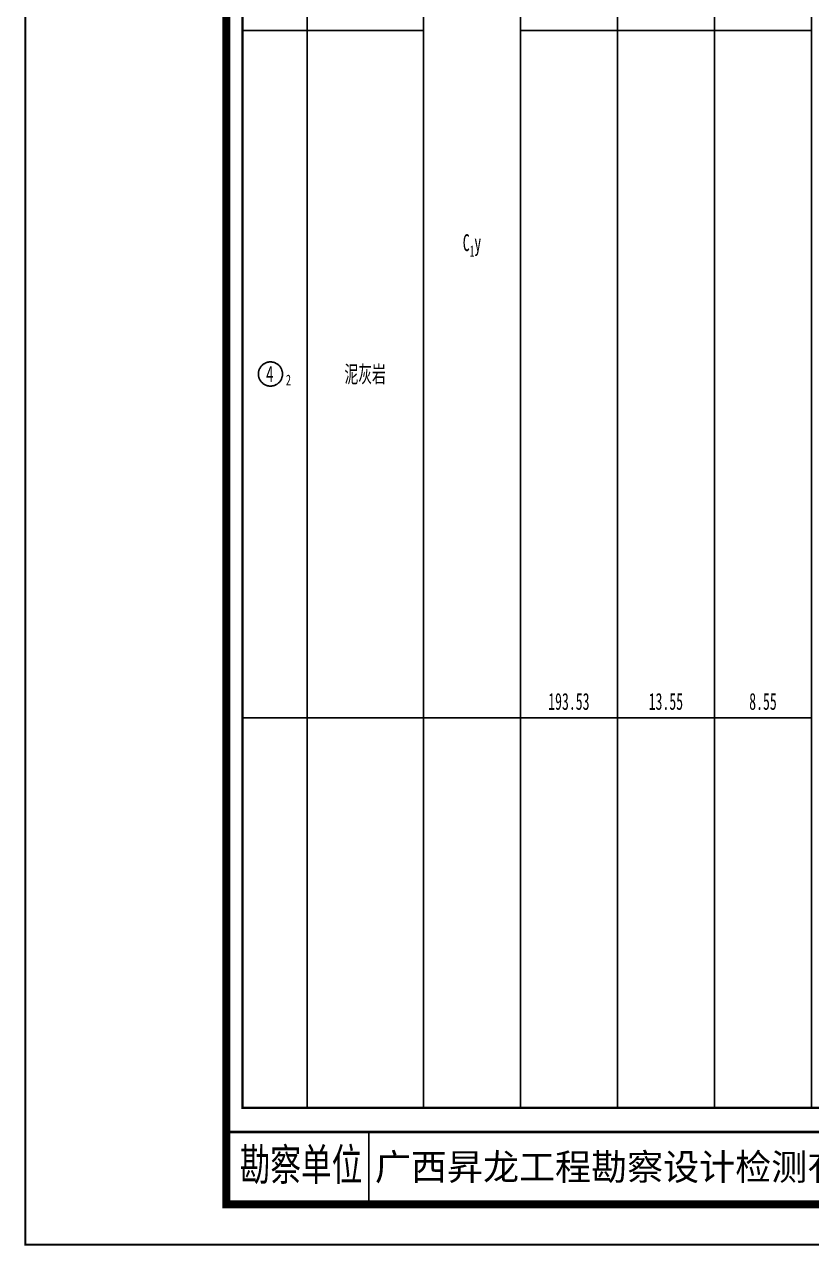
# Model space of a CAD drawing. Header units: millimetres. Extents: x 1264 to 9491, y 619 to 916.
# Drawn here: x 2600.5 to 2698.4, y 618.8 to 770.6 of the extents above; entities that cross this region are included whole.
import ezdxf
from ezdxf.enums import TextEntityAlignment as Align

# ---------------------------------------------------------------- set-up
doc = ezdxf.new("R2010")
doc.units = ezdxf.units.MM
doc.layers.add('GICAD_POU_TEXTS', color=7, linetype='Continuous')
doc.styles.add('HT', font='simhei.ttf')
doc.styles.add('LZ_FONT', font='simfang_0.ttf', dxfattribs={"width": 0.7, "height": 8})
doc.styles.add('成果图图块', font='simfang_0.ttf', dxfattribs={"height": 2.5})
doc.styles.add('成果图表体', font='simfang_0.ttf', dxfattribs={"width": 0.6, "height": 2.1})

# ---------------------------------------------------------------- blocks, each defined once
blk = doc.blocks.new('ZZT_DCBH_Y1.dwg11', base_point=(0.51, 0))
at = {"color": 7}
blk.add_polyline3d([(-1.52, 0.02, 0), (-1.52, -0.06, 0), (-1.52, -0.13, 0), (-1.51, -0.2, 0), (-1.5, -0.28, 0), (-1.48, -0.35, 0), (-1.46, -0.42, 0), (-1.44, -0.49, 0), (-1.41, -0.56, 0), (-1.38, -0.63, 0), (-1.35, -0.69, 0), (-1.31, -0.76, 0), (-1.27, -0.82, 0), (-1.23, -0.88, 0), (-1.18, -0.94, 0), (-1.14, -0.99, 0), (-1.09, -1.04, 0), (-1.03, -1.1, 0), (-0.98, -1.14, 0), (-0.92, -1.19, 0), (-0.86, -1.23, 0), (-0.8, -1.27, 0), (-0.73, -1.31, 0), (-0.67, -1.34, 0), (-0.6, -1.37, 0), (-0.53, -1.4, 0), (-0.46, -1.42, 0), (-0.39, -1.44, 0), (-0.32, -1.46, 0), (-0.25, -1.47, 0), (-0.17, -1.48, 0), (-0.1, -1.48, 0), (-0.02, -1.48, 0), (0.05, -1.48, 0), (0.12, -1.48, 0), (0.2, -1.47, 0), (0.27, -1.46, 0), (0.34, -1.44, 0), (0.41, -1.42, 0), (0.48, -1.4, 0), (0.55, -1.37, 0), (0.62, -1.34, 0), (0.68, -1.31, 0), (0.75, -1.27, 0), (0.81, -1.23, 0), (0.87, -1.19, 0), (0.93, -1.14, 0), (0.98, -1.1, 0), (1.04, -1.04, 0), (1.09, -0.99, 0), (1.13, -0.94, 0), (1.18, -0.88, 0), (1.22, -0.82, 0), (1.26, -0.76, 0), (1.3, -0.69, 0), (1.33, -0.63, 0), (1.36, -0.56, 0), (1.39, -0.49, 0), (1.41, -0.42, 0), (1.43, -0.35, 0), (1.45, -0.28, 0), (1.46, -0.2, 0), (1.47, -0.13, 0), (1.47, -0.06, 0), (1.48, 0.02, 0), (1.47, 0.09, 0), (1.47, 0.16, 0), (1.46, 0.24, 0), (1.45, 0.31, 0), (1.43, 0.38, 0), (1.41, 0.45, 0), (1.39, 0.52, 0), (1.36, 0.59, 0), (1.33, 0.66, 0), (1.3, 0.72, 0), (1.26, 0.79, 0), (1.22, 0.85, 0), (1.18, 0.91, 0), (1.13, 0.97, 0), (1.09, 1.02, 0), (1.04, 1.08, 0), (0.98, 1.13, 0), (0.93, 1.18, 0), (0.87, 1.22, 0), (0.81, 1.26, 0), (0.75, 1.3, 0), (0.68, 1.34, 0), (0.62, 1.37, 0), (0.55, 1.4, 0), (0.48, 1.43, 0), (0.41, 1.45, 0), (0.34, 1.47, 0), (0.27, 1.49, 0), (0.2, 1.5, 0), (0.12, 1.51, 0), (0.05, 1.51, 0), (-0.02, 1.52, 0), (-0.1, 1.51, 0), (-0.17, 1.51, 0), (-0.25, 1.5, 0), (-0.32, 1.49, 0), (-0.39, 1.47, 0), (-0.46, 1.45, 0), (-0.53, 1.43, 0), (-0.6, 1.4, 0), (-0.67, 1.37, 0), (-0.73, 1.34, 0), (-0.8, 1.3, 0), (-0.86, 1.26, 0), (-0.92, 1.22, 0), (-0.98, 1.18, 0), (-1.03, 1.13, 0), (-1.09, 1.08, 0), (-1.14, 1.02, 0), (-1.18, 0.97, 0), (-1.23, 0.91, 0), (-1.27, 0.85, 0), (-1.31, 0.79, 0), (-1.35, 0.72, 0), (-1.38, 0.66, 0), (-1.41, 0.59, 0), (-1.44, 0.52, 0), (-1.46, 0.45, 0), (-1.48, 0.38, 0), (-1.5, 0.31, 0), (-1.51, 0.24, 0), (-1.52, 0.16, 0), (-1.52, 0.09, 0), (-1.52, 0.02, 0)], dxfattribs=at)
at = {"layer": 'GICAD_POU_TEXTS', "color": 7, "style": '成果图图块', "width": 0.7}
blk.add_text('4', height=2, dxfattribs=at).set_placement((-0.11, -0.99), align=Align.CENTER)
blk.add_text('2', height=1.33, dxfattribs=at).set_placement((1.9, -1.39))
blk = doc.blocks.new('柱状图图框模板-(昇龙标准).dwg6', base_point=(27, 229))
blk.add_line((42.74, 4.95), (42.74, 13.95))
blk.add_line((42.74, 4.95), (42.74, 13.95))
for points, const_width in [([(0, 0), (210, 0), (210, 297), (0, 297)], 0.25), ([(25, 5), (205, 5), (205, 292), (25, 292)], 1), ([(27, 265), (203, 265), (203, 17), (27, 17)], 0.3)]:
    blk.add_lwpolyline(points, close=True, dxfattribs=dict(const_width=const_width))
at = {"const_width": 0.3}
blk.add_lwpolyline([(25, 14), (205, 14)], dxfattribs=at)
at = {"style": 'LZ_FONT', "width": 0.7}
blk.add_text('勘察单位', height=4, dxfattribs=at).set_placement((26.65, 7.95))
at = {"style": 'HT'}
blk.add_text('广西昇龙工程勘察设计检测有限公司', height=3.2865, dxfattribs=at).set_placement((43.48, 8.02))

msp = doc.modelspace()

# ---------------------------------------------------------------- linework, layer by layer
at = {"color": 0}
for p, q in [((2627.59, 769.89), (2627.59, 789.89)), ((2635.63, 769.89), (2635.63, 789.89)), ((2627.59, 769.89), (2635.63, 769.89)), ((2627.59, 769.89), (2635.63, 769.89)), ((2627.59, 684.39), (2627.59, 769.89)), ((2635.63, 684.39), (2635.63, 769.89)), ((2627.59, 684.39), (2635.63, 684.39))]:
    msp.add_line(p, q, dxfattribs=at)
for points in [[(2627.59, 635.89), (2627.59, 819.89)], [(2635.63, 635.89), (2635.63, 819.89)], [(2635.63, 635.89), (2635.63, 819.89)], [(2650.12, 635.89), (2650.12, 819.89)], [(2650.12, 635.89), (2650.12, 819.89)], [(2662.19, 635.89), (2662.19, 819.89)], [(2662.19, 635.89), (2662.19, 819.89)], [(2674.26, 635.89), (2674.26, 819.89)], [(2674.26, 635.89), (2674.26, 819.89)], [(2686.33, 635.89), (2686.33, 819.89)], [(2686.33, 635.89), (2686.33, 819.89)], [(2698.4, 635.89), (2698.4, 819.89)], [(2698.4, 635.89), (2698.4, 819.89)], [(2650.12, 684.39), (2650.12, 801.89)], [(2662.19, 684.39), (2662.19, 801.89)], [(2635.63, 769.89), (2635.63, 789.89)], [(2650.12, 769.89), (2650.12, 789.89)], [(2662.19, 769.89), (2662.19, 789.89)], [(2674.26, 769.89), (2674.26, 789.89)], [(2674.26, 769.89), (2674.26, 789.89)], [(2686.33, 769.89), (2686.33, 789.89)], [(2686.33, 769.89), (2686.33, 789.89)], [(2698.4, 769.89), (2698.4, 789.89)], [(2635.63, 769.89), (2650.12, 769.89)], [(2635.63, 769.89), (2650.12, 769.89)], [(2635.63, 684.39), (2635.63, 769.89)], [(2650.12, 684.39), (2650.12, 769.89)], [(2662.19, 769.89), (2674.26, 769.89)], [(2662.19, 769.89), (2674.26, 769.89)], [(2662.19, 684.39), (2662.19, 769.89)], [(2674.26, 684.39), (2674.26, 769.89)], [(2674.26, 769.89), (2686.33, 769.89)], [(2674.26, 769.89), (2686.33, 769.89)], [(2674.26, 684.39), (2674.26, 769.89)], [(2686.33, 684.39), (2686.33, 769.89)], [(2686.33, 769.89), (2698.4, 769.89)], [(2686.33, 769.89), (2698.4, 769.89)], [(2686.33, 684.39), (2686.33, 769.89)], [(2698.4, 684.39), (2698.4, 769.89)], [(2635.63, 684.39), (2650.12, 684.39)], [(2650.12, 684.39), (2662.19, 684.39)], [(2662.19, 684.39), (2674.26, 684.39)], [(2674.26, 684.39), (2686.33, 684.39)], [(2686.33, 684.39), (2698.4, 684.39)], [(2627.59, 635.89), (2635.63, 635.89)], [(2635.63, 635.89), (2650.12, 635.89)], [(2650.12, 635.89), (2662.19, 635.89)], [(2662.19, 635.89), (2674.26, 635.89)], [(2674.26, 635.89), (2686.33, 635.89)], [(2686.33, 635.89), (2698.4, 635.89)], [(2698.4, 635.89), (2712.89, 635.89)]]:
    msp.add_lwpolyline(points, dxfattribs=at)

# ---------------------------------------------------------------- block references
for name, p in [('柱状图图框模板-(昇龙标准).dwg6', (2627.59, 847.89)), ('ZZT_DCBH_Y1.dwg11', (2631.61, 727.14))]:
    msp.add_blockref(name, p)

# ---------------------------------------------------------------- texts
at = {"color": 0, "style": '成果图表体', "width": 0.6}
for s, height, p in [('C', 2.1, (2655, 742.44)), ('1', 1.4, (2655.87, 741.74)), ('y', 2.1, (2656.44, 742.44)), ('泥灰岩', 2.1, (2640.28, 726.09)), ('193.53', 2.1, (2665.63, 685.39)), ('13.55', 2.1, (2678.13, 685.39)), ('8.55', 2.1, (2690.64, 685.39))]:
    msp.add_text(s, height=height, dxfattribs=at).set_placement(p)

doc.saveas('drawing.dxf')
